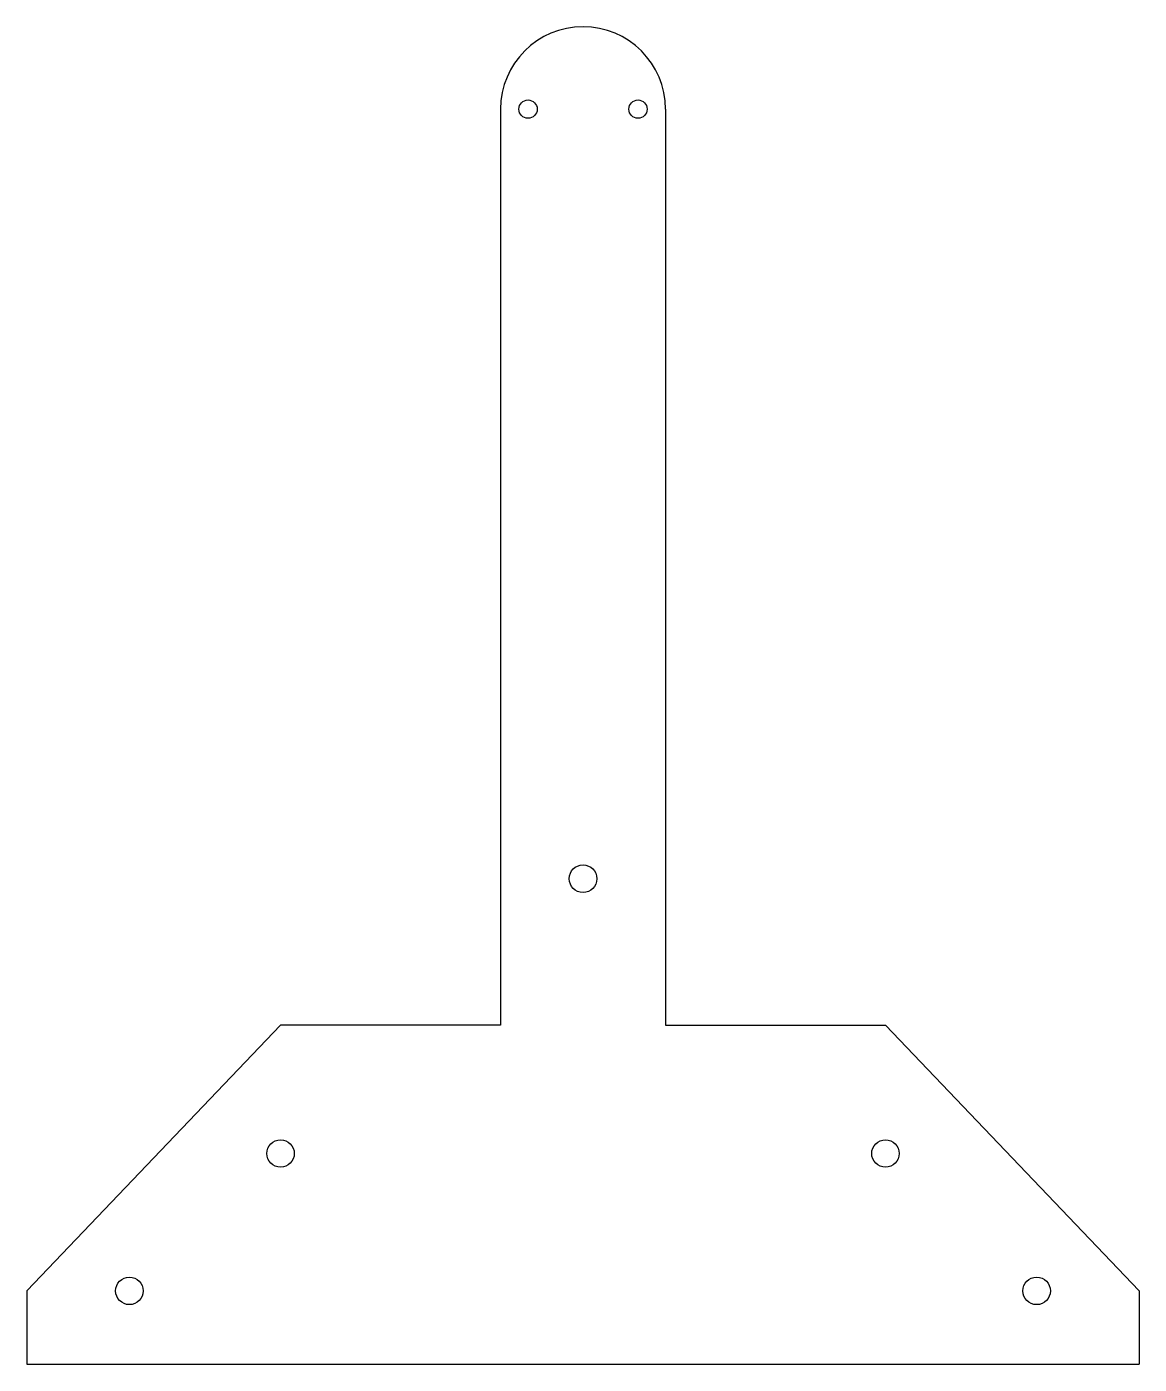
# Model space of a CAD drawing. Header units: millimetres. Extents: x -61 to 60, y -15 to 131.
import ezdxf

# ---------------------------------------------------------------- set-up
doc = ezdxf.new("R2010")
doc.units = ezdxf.units.MM

msp = doc.modelspace()

# ---------------------------------------------------------------- linework, layer by layer
at = {"color": 7, "linetype": 'Continuous', "lineweight": 25}
for p, q in [((-9.29, 121.65), (-9.29, 21.65)), ((8.71, 121.65), (8.71, 21.65)), ((-33.29, 21.65), (-60.99, -7.35)), ((-9.29, 21.65), (-33.29, 21.65)), ((8.71, 21.65), (32.71, 21.65)), ((32.71, 21.65), (60.4, -7.35)), ((-60.99, -7.35), (-60.99, -15.35)), ((60.4, -7.35), (60.4, -15.35)), ((-60.99, -15.35), (60.4, -15.35))]:
    msp.add_line(p, q, dxfattribs=at)
for centre, radius in [((-6.29, 121.65), 1), ((5.71, 121.65), 1), ((-0.29, 37.65), 1.5), ((-33.29, 7.65), 1.5), ((32.71, 7.65), 1.5), ((-49.79, -7.35), 1.5), ((49.21, -7.35), 1.5)]:
    msp.add_circle(centre, radius, dxfattribs=at)
msp.add_arc((-0.29, 121.65), 9, 0, 180, dxfattribs=at)

doc.saveas('drawing.dxf')
